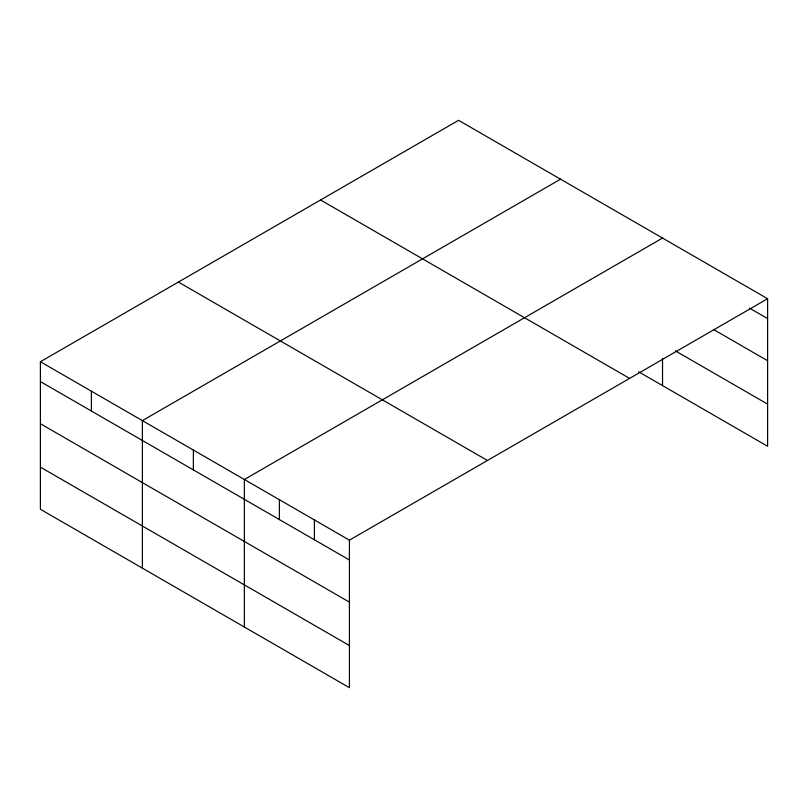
<?xml version="1.0" encoding="UTF-8"?>
<svg xmlns="http://www.w3.org/2000/svg" width="808" height="808" viewBox="0 0 808 808"><rect width="100%" height="100%" fill="white"/><g stroke="black" fill="none" stroke-linecap="round" stroke-linejoin="round"><path stroke-width="1.21" d="M767.6 298.728L458.57 120.311L40.4 361.742L40.4 509.272L349.43 687.689L349.43 540.158L767.6 298.728L767.6 446.258L638.663 371.821M560.55 179.184L142.38 420.614L142.38 568.155M662.53 238.067L244.359 479.498L244.359 627.028M749.561 308.161L767.6 318.574M713.474 329.462L767.6 360.711M675.266 350.813L767.6 404.121M320.574 199.98L629.604 378.397M178.396 282.073L487.426 460.479M40.4 361.742L349.43 540.158M40.4 381.588L349.43 560.005M40.4 423.725L349.43 602.142M40.4 467.135L349.43 645.552M662.53 358.328L662.53 385.598M314.403 519.938L314.403 539.784M279.376 499.718L279.376 519.564M193.364 450.056L193.364 469.903M91.385 391.183L91.385 411.03"/></g></svg>
